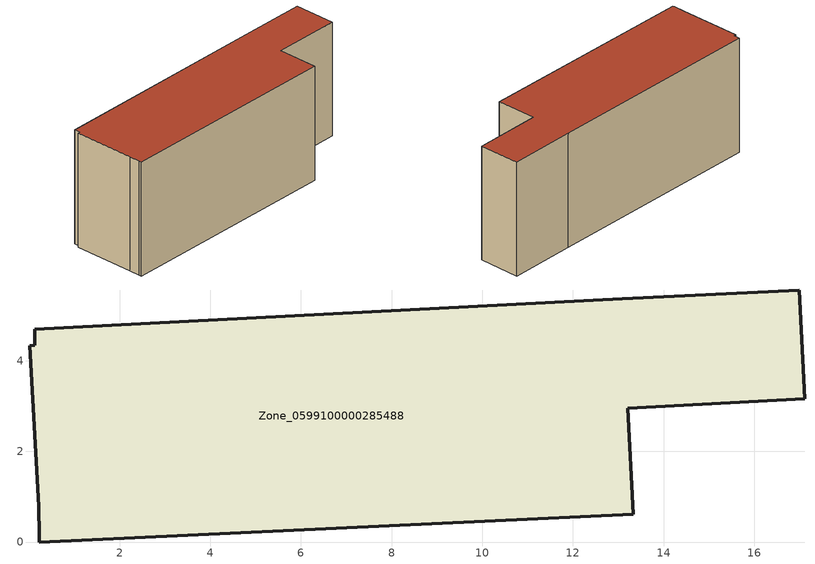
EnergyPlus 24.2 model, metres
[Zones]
Zone_0599100000285488
 floor ground (C_G): 0.02,4.33 0.14,4.34 0.13,4.69 13.08,5.37 16.99,5.56 17.11,3.16 13.21,2.95 13.32,0.61 0.23,0 0.23,0.14 0.21,0.79 z0
 wall outside (C_F): 17.11,3.16 16.99,5.56 13.08,5.37 0.13,4.69 0.14,4.34 0.02,4.33 0.21,0.79 0.23,0.14 0.23,0 13.32,0.61 13.21,2.95 17.11,3.16 z0:6.74
 roof outside (C_R): 0.14,4.34 0.02,4.33 0.21,0.79 0.23,0.14 0.23,0 13.32,0.61 13.21,2.95 17.11,3.16 16.99,5.56 13.08,5.37 0.13,4.69 z6.74
[BUILDING]
Pand.0599100000285488: North Axis=0; Terrain=City; Loads Convergence Tolerance Value=0.04; Temperature Convergence Tolerance Value=0.4; Solar Distribution=FullExterior; Maximum Number of Warmup Days=25; Minimum Number of Warmup Days=1
[Site:Location]
Rotterdam.The.Hague.AP_ZH_NLD Design_Conditions: Latitude=51.96; Longitude=4.45; Time Zone=1; Elevation=-4.5
[SITE:GROUNDTEMPERATURE:BUILDINGSURFACE]
18, 18, 18, 18, 18, 18, 18, 18, 18, 18, 18, 18
[MATERIAL] Thermal Absorptance=0.9; Solar Absorptance=0.7; Visible Absorptance=0.7
Name | Roughness | Thickness | Conductivity | Density | Specific Heat
G.TI.1946 | MediumSmooth | 0.15 | 1 | 540 | 1210
F.TI.1946 | Rough | 0.3 | 0.857143 | 1920 | 840
R.TI.1946 | MediumRough | 0.2 | 0.1 | 1500 | 1000
[CONSTRUCTION]
C_G: G.TI.1946
C_F: F.TI.1946
C_R: R.TI.1946
[ZONE]
Zone_0599100000285488: Type=1; Multiplier=1; Ceiling Height=Autocalculate; Volume=Autocalculate; Floor Area=autocalculate; Part of Total Floor Area=Yes
[ZONEINFILTRATION:DESIGNFLOWRATE]
Infil_Zone_0599100000285488: Zone or ZoneList or Space or SpaceList=Zone_0599100000285488; Schedule=AlwaysOn; Design Flow Rate Calculation Method=Flow/Area; Flow Rate per Floor Area=0.003; Constant Term Coefficient=1; Temperature Term Coefficient=0; Velocity Term Coefficient=0; Velocity Squared Term Coefficient=0
[HVACTEMPLATE:ZONE:IDEALLOADSAIRSYSTEM]
Zone_0599100000285488: Maximum Heating Supply Air Temperature=50; Minimum Cooling Supply Air Temperature=13; Maximum Heating Supply Air Humidity Ratio=0.0156; Minimum Cooling Supply Air Humidity Ratio=0.0077; Heating Limit=NoLimit; Cooling Limit=NoLimit; Dehumidification Control Type=ConstantSensibleHeatRatio; Cooling Sensible Heat Ratio=0.7; Dehumidification Setpoint=60; Humidification Control Type=None; Humidification Setpoint=30; Outdoor Air Method=None; Outdoor Air Flow Rate per Person=0.00944; Outdoor Air Flow Rate per Zone Floor Area=0; Outdoor Air Flow Rate per Zone=0; Demand Controlled Ventilation Type=None; Outdoor Air Economizer Type=NoEconomizer; Heat Recovery Type=None; Sensible Heat Recovery Effectiveness=0.7; Latent Heat Recovery Effectiveness=0.65
[ZONECONTROL:THERMOSTAT]
ThermostatControl_Zone_0599100000285488: Zone or ZoneList=Zone_0599100000285488; Control Type Schedule=DualSetpointControlType; Control 1=Thermostat_Zone_0599100000285488; Temperature Difference Between Cutout And Setpoint=0
[THERMOSTATSETPOINT:DUALSETPOINT]
Thermostat_Zone_0599100000285488: Heating Setpoint Temperature Schedule=HeatingSetpoint_Zone_0599100000285488; Cooling Setpoint Temperature Schedule=CoolingSetpoint_Zone_0599100000285488
[SCHEDULE:COMPACT]
HeatingSetpoint_Zone_0599100000285488: Through: 12/31, For: AllDays, Until: 24:00, 21
CoolingSetpoint_Zone_0599100000285488: Through: 12/31, For: AllDays, Until: 24:00, 24
DualSetpointControlType: Through: 12/31, For: AllDays, Until: 24:00, 4
AlwaysOn: Through: 12/31, For: AllDays, Until: 24:00, 1
